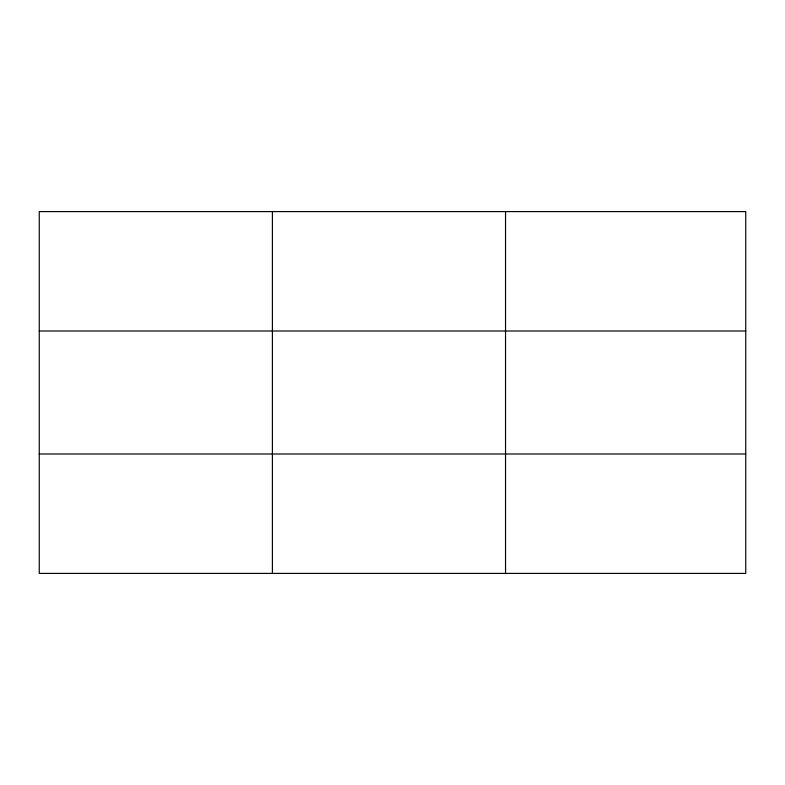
<?xml version="1.0" encoding="UTF-8"?>
<svg xmlns="http://www.w3.org/2000/svg" width="785" height="785" viewBox="0 0 785 785"><rect width="100%" height="100%" fill="white"/><g stroke="black" fill="none" stroke-linecap="round" stroke-linejoin="round"><path stroke-width="1.18" d="M272.395 211.597L272.395 573.403M505.54 211.597L505.54 573.403M745.75 330.995L745.75 211.597L39.25 211.597L39.25 573.403L745.75 573.403L745.75 330.995L39.25 330.995M39.25 454.005L745.75 454.005"/></g></svg>
